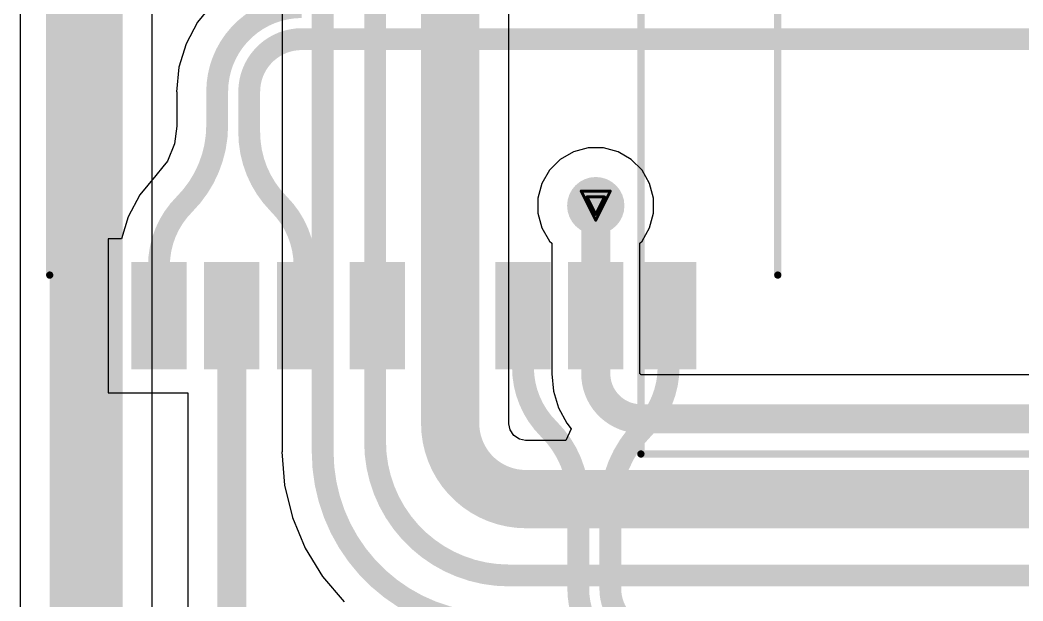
# Model space of a CAD drawing. Header units: inches. Extents: x 0 to 11.4, y 0 to 6.8.
# Drawn here: x 2.331 to 3.019, y 2.163 to 2.562 of the extents above; entities that cross this region are included whole.
import ezdxf

# ---------------------------------------------------------------- set-up
doc = ezdxf.new("R2010")
doc.units = ezdxf.units.IN
doc.header["$MEASUREMENT"] = 0
for name, color, linetype in [('Bottom Layer', 5, 'Continuous'), ('Bottom Overlay', 54, 'Continuous'), ('Bottom Paste', 16, 'Continuous'), ('Bottom Solder', 6, 'Continuous'), ('Drill Drawing', 1, 'Continuous'), ('Top Layer', 1, 'Continuous'), ('Top Overlay', 2, 'Continuous'), ('Via Holes', 16, 'Continuous')]:
    doc.layers.add(name, color=color, linetype=linetype)

# ---------------------------------------------------------------- blocks, each defined once
blk = doc.blocks.new('H1102NLT_B_3')
at = {"layer": 'Bottom Layer'}
for points in [[(-0.20079, 0.18996), (-0.13504, 0.18996), (-0.13504, 0.16004), (-0.20079, 0.16004)], [(0.20079, 0.16004), (0.13504, 0.16004), (0.13504, 0.18996), (0.20079, 0.18996)], [(-0.20079, 0.13996), (-0.13504, 0.13996), (-0.13504, 0.11004), (-0.20079, 0.11004)], [(0.20079, 0.11004), (0.13504, 0.11004), (0.13504, 0.13996), (0.20079, 0.13996)], [(-0.20079, 0.08996), (-0.13504, 0.08996), (-0.13504, 0.06004), (-0.20079, 0.06004)], [(0.20079, 0.06004), (0.13504, 0.06004), (0.13504, 0.08996), (0.20079, 0.08996)], [(-0.20079, 0.03996), (-0.13504, 0.03996), (-0.13504, 0.01004), (-0.20079, 0.01004)], [(0.20079, 0.01004), (0.13504, 0.01004), (0.13504, 0.03996), (0.20079, 0.03996)], [(-0.20079, -0.01004), (-0.13504, -0.01004), (-0.13504, -0.03996), (-0.20079, -0.03996)], [(0.20079, -0.03996), (0.13504, -0.03996), (0.13504, -0.01004), (0.20079, -0.01004)], [(-0.20079, -0.06004), (-0.13504, -0.06004), (-0.13504, -0.08996), (-0.20079, -0.08996)], [(0.20079, -0.08996), (0.13504, -0.08996), (0.13504, -0.06004), (0.20079, -0.06004)], [(-0.20079, -0.11004), (-0.13504, -0.11004), (-0.13504, -0.13996), (-0.20079, -0.13996)], [(0.20079, -0.13996), (0.13504, -0.13996), (0.13504, -0.11004), (0.20079, -0.11004)], [(-0.20079, -0.16004), (-0.13504, -0.16004), (-0.13504, -0.18996), (-0.20079, -0.18996)], [(0.20079, -0.18996), (0.13504, -0.18996), (0.13504, -0.16004), (0.20079, -0.16004)]]:
    blk.add_hatch(color=5, dxfattribs=at).paths.add_polyline_path(points)
at = {"layer": 'Bottom Overlay'}
blk.add_hatch(color=54, dxfattribs=at).paths.add_polyline_path([(-0.127, -0.193), (-0.095, -0.193), (-0.095, -0.161), (-0.127, -0.161)])
at = {"layer": 'Bottom Paste'}
for points in [[(-0.20079, 0.18996), (-0.13504, 0.18996), (-0.13504, 0.16004), (-0.20079, 0.16004)], [(0.20079, 0.16004), (0.13504, 0.16004), (0.13504, 0.18996), (0.20079, 0.18996)], [(-0.20079, 0.13996), (-0.13504, 0.13996), (-0.13504, 0.11004), (-0.20079, 0.11004)], [(0.20079, 0.11004), (0.13504, 0.11004), (0.13504, 0.13996), (0.20079, 0.13996)], [(-0.20079, 0.08996), (-0.13504, 0.08996), (-0.13504, 0.06004), (-0.20079, 0.06004)], [(0.20079, 0.06004), (0.13504, 0.06004), (0.13504, 0.08996), (0.20079, 0.08996)], [(-0.20079, 0.03996), (-0.13504, 0.03996), (-0.13504, 0.01004), (-0.20079, 0.01004)], [(0.20079, 0.01004), (0.13504, 0.01004), (0.13504, 0.03996), (0.20079, 0.03996)], [(-0.20079, -0.01004), (-0.13504, -0.01004), (-0.13504, -0.03996), (-0.20079, -0.03996)], [(0.20079, -0.03996), (0.13504, -0.03996), (0.13504, -0.01004), (0.20079, -0.01004)], [(-0.20079, -0.06004), (-0.13504, -0.06004), (-0.13504, -0.08996), (-0.20079, -0.08996)], [(0.20079, -0.08996), (0.13504, -0.08996), (0.13504, -0.06004), (0.20079, -0.06004)], [(-0.20079, -0.11004), (-0.13504, -0.11004), (-0.13504, -0.13996), (-0.20079, -0.13996)], [(0.20079, -0.13996), (0.13504, -0.13996), (0.13504, -0.11004), (0.20079, -0.11004)], [(-0.20079, -0.16004), (-0.13504, -0.16004), (-0.13504, -0.18996), (-0.20079, -0.18996)], [(0.20079, -0.18996), (0.13504, -0.18996), (0.13504, -0.16004), (0.20079, -0.16004)]]:
    blk.add_hatch(color=16, dxfattribs=at).paths.add_polyline_path(points)
at = {"layer": 'Bottom Solder'}
for points in [[(-0.20479, 0.19396), (-0.13104, 0.19396), (-0.13104, 0.15604), (-0.20479, 0.15604)], [(0.20479, 0.15604), (0.13104, 0.15604), (0.13104, 0.19396), (0.20479, 0.19396)], [(-0.20479, 0.14396), (-0.13104, 0.14396), (-0.13104, 0.10604), (-0.20479, 0.10604)], [(0.20479, 0.10604), (0.13104, 0.10604), (0.13104, 0.14396), (0.20479, 0.14396)], [(-0.20479, 0.09396), (-0.13104, 0.09396), (-0.13104, 0.05604), (-0.20479, 0.05604)], [(0.20479, 0.05604), (0.13104, 0.05604), (0.13104, 0.09396), (0.20479, 0.09396)], [(-0.20479, 0.04396), (-0.13104, 0.04396), (-0.13104, 0.00604), (-0.20479, 0.00604)], [(0.20479, 0.00604), (0.13104, 0.00604), (0.13104, 0.04396), (0.20479, 0.04396)], [(-0.20479, -0.00604), (-0.13104, -0.00604), (-0.13104, -0.04396), (-0.20479, -0.04396)], [(0.20479, -0.04396), (0.13104, -0.04396), (0.13104, -0.00604), (0.20479, -0.00604)], [(-0.20479, -0.05604), (-0.13104, -0.05604), (-0.13104, -0.09396), (-0.20479, -0.09396)], [(0.20479, -0.09396), (0.13104, -0.09396), (0.13104, -0.05604), (0.20479, -0.05604)], [(-0.20479, -0.10604), (-0.13104, -0.10604), (-0.13104, -0.14396), (-0.20479, -0.14396)], [(0.20479, -0.14396), (0.13104, -0.14396), (0.13104, -0.10604), (0.20479, -0.10604)], [(-0.20479, -0.15604), (-0.13104, -0.15604), (-0.13104, -0.19396), (-0.20479, -0.19396)], [(0.20479, -0.19396), (0.13104, -0.19396), (0.13104, -0.15604), (0.20479, -0.15604)]]:
    blk.add_hatch(color=6, dxfattribs=at).paths.add_polyline_path(points)
at = {"layer": 'Bottom Overlay'}
for points, const_width in [([(0.13996, 0.25), (-0.13996, 0.25)], 0.005), ([(-0.21091, -0.176), (-0.21591, -0.171)], 0.01), ([(-0.21591, -0.181), (-0.21591, -0.171)], 0.01), ([(-0.21591, -0.181), (-0.21091, -0.176)], 0.01), ([(0.13996, -0.25), (-0.13996, -0.25)], 0.005)]:
    blk.add_lwpolyline(points, dxfattribs=dict(at, const_width=const_width))
for points, const_width in [([(-0.14121, 0.25, 1), (-0.13871, 0.25, 1)], 0.0025), ([(0.13871, 0.25, 1), (0.14121, 0.25, 1)], 0.0025), ([(-0.21841, -0.171, 1), (-0.21341, -0.171, 1)], 0.005), ([(-0.21841, -0.171, 1), (-0.21341, -0.171, 1)], 0.005), ([(-0.21341, -0.176, 1), (-0.20841, -0.176, 1)], 0.005), ([(-0.21341, -0.176, 1), (-0.20841, -0.176, 1)], 0.005), ([(-0.21841, -0.181, 1), (-0.21341, -0.181, 1)], 0.005), ([(-0.21841, -0.181, 1), (-0.21341, -0.181, 1)], 0.005), ([(-0.14121, -0.25, 1), (-0.13871, -0.25, 1)], 0.0025), ([(0.13871, -0.25, 1), (0.14121, -0.25, 1)], 0.0025)]:
    blk.add_lwpolyline(points, format="xyb", close=True, dxfattribs=dict(at, const_width=const_width))
blk = doc.blocks.new('NE8FBV_C5_LED_57')
at = {"layer": 'Top Overlay', "const_width": 0.005}
for points in [[(-0.47992, -0.65472), (-0.47992, 0.552)], [(-0.47992, -0.65472), (0.50827, -0.65472)]]:
    blk.add_lwpolyline(points, dxfattribs=at)
at = {"layer": 'Top Overlay', "const_width": 0.0025}
blk.add_lwpolyline([(-0.48117, -0.65472, 1), (-0.47867, -0.65472, 1)], format="xyb", close=True, dxfattribs=at)
blk.add_lwpolyline([(-0.48117, -0.65472, 1), (-0.47867, -0.65472, 1)], format="xyb", close=True, dxfattribs=at)

msp = doc.modelspace()

# ---------------------------------------------------------------- hatches: boundary and pattern name
at = {"layer": 'Bottom Layer'}
h = msp.add_hatch(color=5, dxfattribs=at)
edge = h.paths.add_edge_path()
edge.add_arc((2.7261, 2.43452), 0.01969, 0, 360)
at = {"layer": 'Top Layer'}
h = msp.add_hatch(color=1, dxfattribs=at)
edge = h.paths.add_edge_path()
edge.add_arc((2.7261, 2.43452), 0.01969, 0, 360)
at = {"layer": 'Via Holes'}
h = msp.add_hatch(color=7, dxfattribs=at)
edge = h.paths.add_edge_path()
edge.add_arc((2.7261, 2.43452), 0.01181, 0, 360)

# ---------------------------------------------------------------- linework, layer by layer
at = {"layer": 'Bottom Layer'}
for p, q in [((2.46338, 2.57361), (2.45268, 2.56058)), ((2.45268, 2.56058), (2.44473, 2.54571)), ((2.44473, 2.54571), (2.43984, 2.52958)), ((2.43984, 2.52958), (2.43819, 2.5128)), ((2.43819, 2.5128), (2.43836, 2.5128)), ((2.43836, 2.5128), (2.43836, 2.48977)), ((2.43844, 2.48917), (2.43685, 2.47703)), ((2.43836, 2.48977), (2.43844, 2.48917)), ((2.43685, 2.47703), (2.43193, 2.46515)), ((2.42884, 2.46113), (2.42386, 2.4552)), ((2.43193, 2.46515), (2.42884, 2.46113)), ((2.42386, 2.4552), (2.41295, 2.44191)), ((2.42386, 2.4552), (2.42386, 2.4552)), ((2.41295, 2.44191), (2.40485, 2.42675)), ((2.40485, 2.42675), (2.40031, 2.41176)), ((2.40031, 2.41176), (2.39114, 2.41176)), ((2.39114, 2.41176), (2.39114, 2.30602)), ((2.39114, 2.30602), (2.44114, 2.30602)), ((2.44114, 2.30602), (2.44114, 2.30602)), ((2.44114, 2.30602), (2.44584, 2.30602)), ((2.44584, 2.30602), (2.44584, 2.12247))]:
    msp.add_line(p, q, dxfattribs=at)
at = {"layer": 'Bottom Layer', "const_width": 0.015}
for points in [[(2.4661, 2.5128, -0.414214), (2.52419, 2.57089)], [(2.4881, 2.5128, -0.414214), (2.52419, 2.54889)], [(2.4661, 2.48977, -0.198912), (2.4436, 2.43545)], [(2.50812, 2.43594, -0.196348), (2.4881, 2.48494)], [(2.4261, 2.3932, -0.198912), (2.4436, 2.43545)], [(2.5086, 2.43545, -0.002468), (2.50812, 2.43594)], [(2.5086, 2.43545, -0.198912), (2.5261, 2.3932)], [(2.6936, 2.28133, -0.198912), (2.6761, 2.32358)], [(2.7761, 2.32358, -0.198912), (2.7586, 2.28133)], [(2.6936, 2.28133, -0.002468), (2.69409, 2.28084)], [(2.69409, 2.28084, -0.198912), (2.7141, 2.23252)], [(2.7361, 2.22701, -0.198912), (2.7586, 2.28133)], [(2.76814, 2.11724, -0.414214), (2.7141, 2.17129)], [(2.76814, 2.13924, -0.414214), (2.7361, 2.17129)]]:
    msp.add_lwpolyline(points, format="xyb", dxfattribs=at)
at = {"layer": 'Bottom Layer'}
for points, const_width in [([(2.52419, 2.54889), (3.08857, 2.54889)], 0.015), ([(2.4661, 2.48977), (2.4661, 2.5128)], 0.015), ([(2.4881, 2.48494), (2.4881, 2.5128)], 0.015), ([(2.7261, 2.35889), (2.7261, 2.43452)], 0.02), ([(2.4261, 2.35789), (2.4261, 2.3932)], 0.015), ([(2.5261, 2.35789), (2.5261, 2.3932)], 0.015), ([(2.4761, 2.35889), (2.4761, 2.369)], 0.02), ([(2.4761, 2.12247), (2.4761, 2.35889)], 0.02), ([(2.6761, 2.32358), (2.6761, 2.35889)], 0.015), ([(2.7761, 2.32358), (2.7761, 2.35889)], 0.015), ([(2.7141, 2.17129), (2.7141, 2.23252)], 0.015), ([(2.7361, 2.17129), (2.7361, 2.22701)], 0.015)]:
    msp.add_lwpolyline(points, dxfattribs=dict(at, const_width=const_width))
for points, const_width in [([(2.52044, 2.54889, 1), (2.52794, 2.54889, 1)], 0.0075), ([(2.52044, 2.54889, 1), (2.52794, 2.54889, 1)], 0.0075), ([(2.46235, 2.5128, 1), (2.46985, 2.5128, 1)], 0.0075), ([(2.46235, 2.5128, 1), (2.46985, 2.5128, 1)], 0.0075), ([(2.48435, 2.5128, 1), (2.49185, 2.5128, 1)], 0.0075), ([(2.48435, 2.5128, 1), (2.49185, 2.5128, 1)], 0.0075), ([(2.46235, 2.48977, 1), (2.46985, 2.48977, 1)], 0.0075), ([(2.46235, 2.48977, 1), (2.46985, 2.48977, 1)], 0.0075), ([(2.48435, 2.48494, 1), (2.49185, 2.48494, 1)], 0.0075), ([(2.48435, 2.48494, 1), (2.49185, 2.48494, 1)], 0.0075), ([(2.43985, 2.43545, 1), (2.44735, 2.43545, 1)], 0.0075), ([(2.43985, 2.43545, 1), (2.44735, 2.43545, 1)], 0.0075), ([(2.50437, 2.43594, 1), (2.51187, 2.43594, 1)], 0.0075), ([(2.50437, 2.43594, 1), (2.51187, 2.43594, 1)], 0.0075), ([(2.50485, 2.43545, 1), (2.51235, 2.43545, 1)], 0.0075), ([(2.50485, 2.43545, 1), (2.51235, 2.43545, 1)], 0.0075), ([(2.7211, 2.43452, 1), (2.7311, 2.43452, 1)], 0.01), ([(2.42235, 2.3932, 1), (2.42985, 2.3932, 1)], 0.0075), ([(2.42235, 2.3932, 1), (2.42985, 2.3932, 1)], 0.0075), ([(2.52235, 2.3932, 1), (2.52985, 2.3932, 1)], 0.0075), ([(2.52235, 2.3932, 1), (2.52985, 2.3932, 1)], 0.0075), ([(2.4711, 2.369, 1), (2.4811, 2.369, 1)], 0.01), ([(2.42235, 2.35789, 1), (2.42985, 2.35789, 1)], 0.0075), ([(2.4711, 2.35889, 1), (2.4811, 2.35889, 1)], 0.01), ([(2.4711, 2.35889, 1), (2.4811, 2.35889, 1)], 0.01), ([(2.52235, 2.35789, 1), (2.52985, 2.35789, 1)], 0.0075), ([(2.67235, 2.35889, 1), (2.67985, 2.35889, 1)], 0.0075), ([(2.7211, 2.35889, 1), (2.7311, 2.35889, 1)], 0.01), ([(2.77235, 2.35889, 1), (2.77985, 2.35889, 1)], 0.0075), ([(2.67235, 2.32358, 1), (2.67985, 2.32358, 1)], 0.0075), ([(2.67235, 2.32358, 1), (2.67985, 2.32358, 1)], 0.0075), ([(2.77235, 2.32358, 1), (2.77985, 2.32358, 1)], 0.0075), ([(2.77235, 2.32358, 1), (2.77985, 2.32358, 1)], 0.0075), ([(2.68985, 2.28133, 1), (2.69735, 2.28133, 1)], 0.0075), ([(2.68985, 2.28133, 1), (2.69735, 2.28133, 1)], 0.0075), ([(2.69034, 2.28084, 1), (2.69784, 2.28084, 1)], 0.0075), ([(2.69034, 2.28084, 1), (2.69784, 2.28084, 1)], 0.0075), ([(2.75485, 2.28133, 1), (2.76235, 2.28133, 1)], 0.0075), ([(2.75485, 2.28133, 1), (2.76235, 2.28133, 1)], 0.0075), ([(2.71035, 2.23252, 1), (2.71785, 2.23252, 1)], 0.0075), ([(2.71035, 2.23252, 1), (2.71785, 2.23252, 1)], 0.0075), ([(2.73235, 2.22701, 1), (2.73985, 2.22701, 1)], 0.0075), ([(2.73235, 2.22701, 1), (2.73985, 2.22701, 1)], 0.0075), ([(2.71035, 2.17129, 1), (2.71785, 2.17129, 1)], 0.0075), ([(2.71035, 2.17129, 1), (2.71785, 2.17129, 1)], 0.0075), ([(2.73235, 2.17129, 1), (2.73985, 2.17129, 1)], 0.0075), ([(2.73235, 2.17129, 1), (2.73985, 2.17129, 1)], 0.0075)]:
    msp.add_lwpolyline(points, format="xyb", close=True, dxfattribs=dict(at, const_width=const_width))
at = {"layer": 'Drill Drawing', "const_width": 0.002}
for points in [[(2.7161, 2.44452), (2.7361, 2.44452)], [(2.7161, 2.44452), (2.7261, 2.42452)], [(2.7261, 2.42452), (2.7361, 2.44452)], [(2.7201, 2.44052), (2.7321, 2.44052)], [(2.7201, 2.44052), (2.7261, 2.42852)], [(2.7261, 2.42852), (2.7321, 2.44052)]]:
    msp.add_lwpolyline(points, dxfattribs=at)
at = {"layer": 'Drill Drawing', "const_width": 0.001}
for points in [[(2.7156, 2.44452, 1), (2.7166, 2.44452, 1)], [(2.7156, 2.44452, 1), (2.7166, 2.44452, 1)], [(2.7356, 2.44452, 1), (2.7366, 2.44452, 1)], [(2.7356, 2.44452, 1), (2.7366, 2.44452, 1)], [(2.7196, 2.44052, 1), (2.7206, 2.44052, 1)], [(2.7196, 2.44052, 1), (2.7206, 2.44052, 1)], [(2.7316, 2.44052, 1), (2.7326, 2.44052, 1)], [(2.7316, 2.44052, 1), (2.7326, 2.44052, 1)], [(2.7256, 2.42852, 1), (2.7266, 2.42852, 1)], [(2.7256, 2.42852, 1), (2.7266, 2.42852, 1)], [(2.7256, 2.42452, 1), (2.7266, 2.42452, 1)], [(2.7256, 2.42452, 1), (2.7266, 2.42452, 1)]]:
    msp.add_lwpolyline(points, format="xyb", close=True, dxfattribs=at)
at = {"layer": 'Top Layer'}
for p, q in [((2.5108, 3.55123), (2.5108, 2.2655)), ((2.33071, 2.89045), (2.33071, 1.99534)), ((2.42149, 1.99534), (2.42149, 2.89045)), ((2.66645, 2.28498), (2.66645, 2.84289)), ((2.72088, 2.4742), (2.71078, 2.4715)), ((2.73133, 2.4742), (2.72088, 2.4742)), ((2.74142, 2.4715), (2.73133, 2.4742)), ((2.70173, 2.46628), (2.69435, 2.45889)), ((2.71078, 2.4715), (2.70173, 2.46628)), ((2.75047, 2.46628), (2.74142, 2.4715)), ((2.75786, 2.45889), (2.75047, 2.46628)), ((2.69435, 2.45889), (2.68912, 2.44984)), ((2.76308, 2.44984), (2.75786, 2.45889)), ((2.68912, 2.44984), (2.68642, 2.43974)), ((2.76579, 2.43974), (2.76308, 2.44984)), ((2.68642, 2.43974), (2.68642, 2.4293)), ((2.76579, 2.4293), (2.76579, 2.43974)), ((2.68642, 2.4293), (2.68912, 2.4192)), ((2.76308, 2.4192), (2.76579, 2.4293)), ((2.68912, 2.4192), (2.69435, 2.41015)), ((2.75786, 2.41015), (2.76308, 2.4192)), ((2.69435, 2.41015), (2.69584, 2.40866)), ((2.69584, 2.40866), (2.69584, 2.31912)), ((2.75636, 2.40866), (2.75786, 2.41015)), ((2.75636, 2.31912), (2.75636, 2.40866)), ((2.69584, 2.31912), (2.69581, 2.31912)), ((2.69581, 2.31912), (2.69698, 2.30717)), ((2.75656, 2.31912), (2.75636, 2.31912)), ((2.75672, 2.31875), (2.75656, 2.31912)), ((2.75709, 2.3186), (2.75672, 2.31875)), ((2.75709, 2.3184), (2.75709, 2.3186)), ((3.18411, 2.3184), (2.75709, 2.3184)), ((2.69698, 2.30717), (2.70047, 2.29567)), ((2.70047, 2.29567), (2.70613, 2.28508)), ((2.66642, 2.28477), (2.66645, 2.28498)), ((2.66727, 2.2805), (2.66642, 2.28477)), ((2.66981, 2.27669), (2.66727, 2.2805)), ((2.70921, 2.28133), (2.70543, 2.27333)), ((2.70613, 2.28508), (2.70921, 2.28133)), ((2.67361, 2.27415), (2.66981, 2.27669)), ((2.67789, 2.2733), (2.67361, 2.27415)), ((2.6781, 2.27333), (2.67789, 2.2733)), ((2.70543, 2.27333), (2.6781, 2.27333)), ((2.5108, 2.2655), (2.51059, 2.2655)), ((2.51059, 2.2655), (2.51238, 2.24267)), ((2.51238, 2.24267), (2.51773, 2.22041)), ((2.51773, 2.22041), (2.52649, 2.19926)), ((2.52649, 2.19926), (2.53845, 2.17974)), ((2.53845, 2.17974), (2.55332, 2.16233))]:
    msp.add_line(p, q, dxfattribs=at)
for points, const_width in [([(2.57454, 2.27239), (2.57454, 3.55581)], 0.015), ([(2.53854, 2.2655), (2.53854, 3.55123)], 0.015), ([(2.3761, 1.99534), (2.3761, 2.89045)], 0.05), ([(2.6261, 2.28498), (2.6261, 2.84289)], 0.04), ([(2.7261, 2.31912), (2.7261, 2.43452)], 0.02), ([(2.75709, 2.28814), (3.18855, 2.28814)], 0.02), ([(2.6781, 2.23298), (3.87467, 2.23298)], 0.04), ([(2.66636, 2.18056), (5.15566, 2.18056)], 0.015)]:
    msp.add_lwpolyline(points, dxfattribs=dict(at, const_width=const_width))
for points, const_width in [([(2.7211, 2.43452, 1), (2.7311, 2.43452, 1)], 0.01), ([(2.7211, 2.31912, 1), (2.7311, 2.31912, 1)], 0.01), ([(2.7211, 2.31912, 1), (2.7311, 2.31912, 1)], 0.01), ([(2.6161, 2.28498, 1), (2.6361, 2.28498, 1)], 0.02), ([(2.6161, 2.28498, 1), (2.6361, 2.28498, 1)], 0.02), ([(2.75209, 2.28814, 1), (2.76209, 2.28814, 1)], 0.01), ([(2.75209, 2.28814, 1), (2.76209, 2.28814, 1)], 0.01), ([(2.57079, 2.27239, 1), (2.57829, 2.27239, 1)], 0.0075), ([(2.57079, 2.27239, 1), (2.57829, 2.27239, 1)], 0.0075), ([(2.53479, 2.2655, 1), (2.54229, 2.2655, 1)], 0.0075), ([(2.53479, 2.2655, 1), (2.54229, 2.2655, 1)], 0.0075), ([(2.6681, 2.23298, 1), (2.6881, 2.23298, 1)], 0.02), ([(2.6681, 2.23298, 1), (2.6881, 2.23298, 1)], 0.02), ([(2.66261, 2.18056, 1), (2.67011, 2.18056, 1)], 0.0075), ([(2.66261, 2.18056, 1), (2.67011, 2.18056, 1)], 0.0075)]:
    msp.add_lwpolyline(points, format="xyb", close=True, dxfattribs=dict(at, const_width=const_width))
for points, const_width in [([(2.75709, 2.28814, -0.414214), (2.7261, 2.31912)], 0.02), ([(2.6781, 2.23298, -0.414214), (2.6261, 2.28498)], 0.04), ([(2.66636, 2.18056, -0.414214), (2.57454, 2.27239)], 0.015), ([(2.6565, 2.14754, -0.414214), (2.53854, 2.2655)], 0.015)]:
    msp.add_lwpolyline(points, format="xyb", dxfattribs=dict(at, const_width=const_width))

# ---------------------------------------------------------------- block references
msp.add_blockref('NE8FBV_C5_LED_57', (3.23701, 2.9187))
at = {"rotation": 270}
msp.add_blockref('H1102NLT_B_3', (2.6011, 2.5268), dxfattribs=at)

doc.saveas('drawing.dxf')
